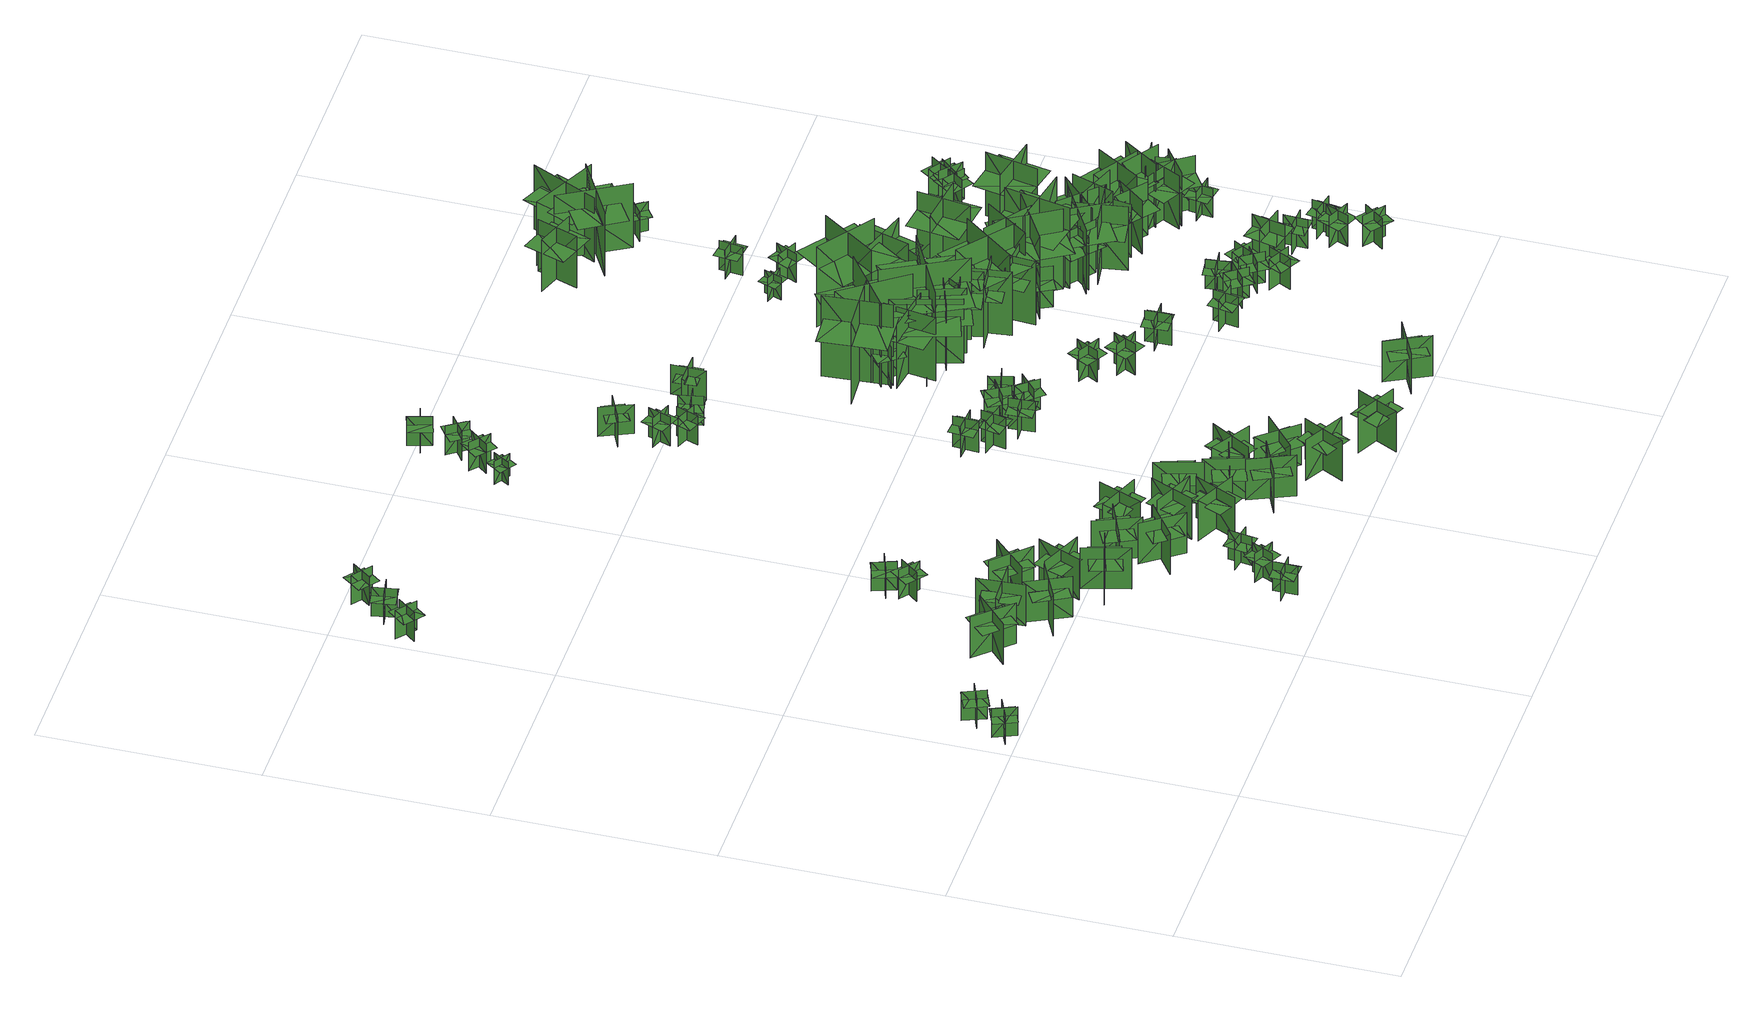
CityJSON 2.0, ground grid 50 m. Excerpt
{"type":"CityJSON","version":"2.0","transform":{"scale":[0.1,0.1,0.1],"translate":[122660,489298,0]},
"CityObjects":{
"tree1":{"type":"SolitaryVegetationObject","geometry":[{"type":"MultiSurface","lod":"1","boundaries":[[[0,1,2]],[[0,2,3]],[[4,5,6]],[[4,6,7]],[[8,9,10]],[[8,10,11]],[[8,11,12]],[[8,12,13]]]}]},
"tree2":{"type":"SolitaryVegetationObject","geometry":[{"type":"MultiSurface","lod":"1","boundaries":[[[14,15,16]],[[14,16,17]],[[18,19,20]],[[18,20,21]],[[22,23,24]],[[22,24,25]],[[22,25,26]],[[22,26,27]]]}]},
"tree3":{"type":"SolitaryVegetationObject","geometry":[{"type":"MultiSurface","lod":"1","boundaries":[[[28,29,30]],[[28,30,31]],[[32,33,34]],[[32,34,35]],[[36,37,38]],[[36,38,39]],[[36,39,40]],[[36,40,41]]]}]},
"tree4":{"type":"SolitaryVegetationObject","geometry":[{"type":"MultiSurface","lod":"1","boundaries":[[[42,43,44]],[[42,44,45]],[[46,47,48]],[[46,48,49]],[[50,51,52]],[[50,52,53]],[[50,53,54]],[[50,54,55]]]}]},
"tree5":{"type":"SolitaryVegetationObject","geometry":[{"type":"MultiSurface","lod":"1","boundaries":[[[56,57,58]],[[56,58,59]],[[60,61,62]],[[60,62,63]],[[64,65,66]],[[64,66,67]],[[64,67,68]],[[64,68,69]]]}]},
"tree6":{"type":"SolitaryVegetationObject","geometry":[{"type":"MultiSurface","lod":"1","boundaries":[[[70,71,72]],[[70,72,73]],[[74,75,76]],[[74,76,77]],[[78,79,80]],[[78,80,81]],[[78,81,82]],[[78,82,83]]]}]},
"tree7":{"type":"SolitaryVegetationObject","geometry":[{"type":"MultiSurface","lod":"1","boundaries":[[[84,85,86]],[[84,86,87]],[[88,89,90]],[[88,90,91]],[[92,93,94]],[[92,94,95]],[[92,95,96]],[[92,96,97]]]}]},
"tree8":{"type":"SolitaryVegetationObject","geometry":[{"type":"MultiSurface","lod":"1","boundaries":[[[98,99,100]],[[98,100,101]],[[102,103,104]],[[102,104,105]],[[106,107,108]],[[106,108,109]],[[106,109,110]],[[106,110,111]]]}]},
"tree9":{"type":"SolitaryVegetationObject","geometry":[{"type":"MultiSurface","lod":"1","boundaries":[[[112,113,114]],[[112,114,115]],[[116,117,118]],[[116,118,119]],[[120,121,122]],[[120,122,123]],[[120,123,124]],[[120,124,125]]]}]},
"tree10":{"type":"SolitaryVegetationObject","geometry":[{"type":"MultiSurface","lod":"1","boundaries":[[[126,127,128]],[[126,128,129]],[[130,131,132]],[[130,132,133]],[[134,135,136]],[[134,136,137]],[[134,137,138]],[[134,138,139]]]}]},
"tree11":{"type":"SolitaryVegetationObject","geometry":[{"type":"MultiSurface","lod":"1","boundaries":[[[140,141,142]],[[140,142,143]],[[144,145,146]],[[144,146,147]],[[148,149,150]],[[148,150,151]],[[148,151,152]],[[148,152,153]]]}]},
"tree12":{"type":"SolitaryVegetationObject","geometry":[{"type":"MultiSurface","lod":"1","boundaries":[[[154,155,156]],[[154,156,157]],[[158,159,160]],[[158,160,161]],[[162,163,164]],[[162,164,165]],[[162,165,166]],[[162,166,167]]]}]},
"tree13":{"type":"SolitaryVegetationObject","geometry":[{"type":"MultiSurface","lod":"1","boundaries":[[[168,169,170]],[[168,170,171]],[[172,173,174]],[[172,174,175]],[[176,177,178]],[[176,178,179]],[[176,179,180]],[[176,180,181]]]}]},
"tree14":{"type":"SolitaryVegetationObject","geometry":[{"type":"MultiSurface","lod":"1","boundaries":[[[182,183,184]],[[182,184,185]],[[186,187,188]],[[186,188,189]],[[190,191,192]],[[190,192,193]],[[190,193,194]],[[190,194,195]]]}]},
"tree15":{"type":"SolitaryVegetationObject","geometry":[{"type":"MultiSurface","lod":"1","boundaries":[[[196,197,198]],[[196,198,199]],[[200,201,202]],[[200,202,203]],[[204,205,206]],[[204,206,207]],[[204,207,208]],[[204,208,209]]]}]},
"tree16":{"type":"SolitaryVegetationObject","geometry":[{"type":"MultiSurface","lod":"1","boundaries":[[[210,211,212]],[[210,212,213]],[[214,215,216]],[[214,216,217]],[[218,219,220]],[[218,220,221]],[[218,221,222]],[[218,222,223]]]}]},
"tree17":{"type":"SolitaryVegetationObject","geometry":[{"type":"MultiSurface","lod":"1","boundaries":[[[224,225,226]],[[224,226,227]],[[228,229,230]],[[228,230,231]],[[232,233,234]],[[232,234,235]],[[232,235,236]],[[232,236,237]]]}]},
"tree18":{"type":"SolitaryVegetationObject","geometry":[{"type":"MultiSurface","lod":"1","boundaries":[[[238,239,240]],[[238,240,241]],[[242,243,244]],[[242,244,245]],[[246,247,248]],[[246,248,249]],[[246,249,250]],[[246,250,251]]]}]},
"tree19":{"type":"SolitaryVegetationObject","geometry":[{"type":"MultiSurface","lod":"1","boundaries":[[[252,253,254]],[[252,254,255]],[[256,257,258]],[[256,258,259]],[[260,261,262]],[[260,262,263]],[[260,263,264]],[[260,264,265]]]}]},
"tree20":{"type":"SolitaryVegetationObject","geometry":[{"type":"MultiSurface","lod":"1","boundaries":[[[266,267,268]],[[266,268,269]],[[270,271,272]],[[270,272,273]],[[274,275,276]],[[274,276,277]],[[274,277,278]],[[274,278,279]]]}]},
"tree21":{"type":"SolitaryVegetationObject","geometry":[{"type":"MultiSurface","lod":"1","boundaries":[[[280,281,282]],[[280,282,283]],[[284,285,286]],[[284,286,287]],[[288,289,290]],[[288,290,291]],[[288,291,292]],[[288,292,293]]]}]},
"tree22":{"type":"SolitaryVegetationObject","geometry":[{"type":"MultiSurface","lod":"1","boundaries":[[[294,295,296]],[[294,296,297]],[[298,299,300]],[[298,300,301]],[[302,303,304]],[[302,304,305]],[[302,305,306]],[[302,306,307]]]}]},
"tree23":{"type":"SolitaryVegetationObject","geometry":[{"type":"MultiSurface","lod":"1","boundaries":[[[308,309,310]],[[308,310,311]],[[312,313,314]],[[312,314,315]],[[316,317,318]],[[316,318,319]],[[316,319,320]],[[316,320,321]]]}]},
"tree24":{"type":"SolitaryVegetationObject","geometry":[{"type":"MultiSurface","lod":"1","boundaries":[[[322,323,324]],[[322,324,325]],[[326,327,328]],[[326,328,329]],[[330,331,332]],[[330,332,333]],[[330,333,334]],[[330,334,335]]]}]},
"tree25":{"type":"SolitaryVegetationObject","geometry":[{"type":"MultiSurface","lod":"1","boundaries":[[[336,337,338]],[[336,338,339]],[[340,341,342]],[[340,342,343]],[[344,345,346]],[[344,346,347]],[[344,347,348]],[[344,348,349]]]}]},
"tree26":{"type":"SolitaryVegetationObject","geometry":[{"type":"MultiSurface","lod":"1","boundaries":[[[350,351,352]],[[350,352,353]],[[354,355,356]],[[354,356,357]],[[358,359,360]],[[358,360,361]],[[358,361,362]],[[358,362,363]]]}]},
"tree27":{"type":"SolitaryVegetationObject","geometry":[{"type":"MultiSurface","lod":"1","boundaries":[[[364,365,366]],[[364,366,367]],[[368,369,370]],[[368,370,371]],[[372,373,374]],[[372,374,375]],[[372,375,376]],[[372,376,377]]]}]},
"tree28":{"type":"SolitaryVegetationObject","geometry":[{"type":"MultiSurface","lod":"1","boundaries":[[[378,379,380]],[[378,380,381]],[[382,383,384]],[[382,384,385]],[[386,387,388]],[[386,388,389]],[[386,389,390]],[[386,390,391]]]}]},
"tree29":{"type":"SolitaryVegetationObject","geometry":[{"type":"MultiSurface","lod":"1","boundaries":[[[392,393,394]],[[392,394,395]],[[396,397,398]],[[396,398,399]],[[400,401,402]],[[400,402,403]],[[400,403,404]],[[400,404,405]]]}]},
"tree30":{"type":"SolitaryVegetationObject","geometry":[{"type":"MultiSurface","lod":"1","boundaries":[[[406,407,408]],[[406,408,409]],[[410,411,412]],[[410,412,413]],[[414,415,416]],[[414,416,417]],[[414,417,418]],[[414,418,419]]]}]},
"tree31":{"type":"SolitaryVegetationObject","geometry":[{"type":"MultiSurface","lod":"1","boundaries":[[[420,421,422]],[[420,422,423]],[[424,425,426]],[[424,426,427]],[[428,429,430]],[[428,430,431]],[[428,431,432]],[[428,432,433]]]}]},
"tree32":{"type":"SolitaryVegetationObject","geometry":[{"type":"MultiSurface","lod":"1","boundaries":[[[434,435,436]],[[434,436,437]],[[438,439,440]],[[438,440,441]],[[442,443,444]],[[442,444,445]],[[442,445,446]],[[442,446,447]]]}]},
"tree33":{"type":"SolitaryVegetationObject","geometry":[{"type":"MultiSurface","lod":"1","boundaries":[[[448,449,450]],[[448,450,451]],[[452,453,454]],[[452,454,455]],[[456,457,458]],[[456,458,459]],[[456,459,460]],[[456,460,461]]]}]},
"tree34":{"type":"SolitaryVegetationObject","geometry":[{"type":"MultiSurface","lod":"1","boundaries":[[[462,463,464]],[[462,464,465]],[[466,467,468]],[[466,468,469]],[[470,471,472]],[[470,472,473]],[[470,473,474]],[[470,474,475]]]}]},
"tree35":{"type":"SolitaryVegetationObject","geometry":[{"type":"MultiSurface","lod":"1","boundaries":[[[476,477,478]],[[476,478,479]],[[480,481,482]],[[480,482,483]],[[484,485,486]],[[484,486,487]],[[484,487,488]],[[484,488,489]]]}]},
"tree36":{"type":"SolitaryVegetationObject","geometry":[{"type":"MultiSurface","lod":"1","boundaries":[[[490,491,492]],[[490,492,493]],[[494,495,496]],[[494,496,497]],[[498,499,500]],[[498,500,501]],[[498,501,502]],[[498,502,503]]]}]},
"tree37":{"type":"SolitaryVegetationObject","geometry":[{"type":"MultiSurface","lod":"1","boundaries":[[[504,505,506]],[[504,506,507]],[[508,509,510]],[[508,510,511]],[[512,513,514]],[[512,514,515]],[[512,515,516]],[[512,516,517]]]}]},
"tree38":{"type":"SolitaryVegetationObject","geometry":[{"type":"MultiSurface","lod":"1","boundaries":[[[518,519,520]],[[518,520,521]],[[522,523,524]],[[522,524,525]],[[526,527,528]],[[526,528,529]],[[526,529,530]],[[526,530,531]]]}]},
"tree39":{"type":"SolitaryVegetationObject","geometry":[{"type":"MultiSurface","lod":"1","boundaries":[[[532,533,534]],[[532,534,535]],[[536,537,538]],[[536,538,539]],[[540,541,542]],[[540,542,543]],[[540,543,544]],[[540,544,545]]]}]},
"tree40":{"type":"SolitaryVegetationObject","geometry":[{"type":"MultiSurface","lod":"1","boundaries":[[[546,547,548]],[[546,548,549]],[[550,551,552]],[[550,552,553]],[[554,555,556]],[[554,556,557]],[[554,557,558]],[[554,558,559]]]}]},
"tree41":{"type":"SolitaryVegetationObject","geometry":[{"type":"MultiSurface","lod":"1","boundaries":[[[560,561,562]],[[560,562,563]],[[564,565,566]],[[564,566,567]],[[568,569,570]],[[568,570,571]],[[568,571,572]],[[568,572,573]]]}]},
"tree42":{"type":"SolitaryVegetationObject","geometry":[{"type":"MultiSurface","lod":"1","boundaries":[[[574,575,576]],[[574,576,577]],[[578,579,580]],[[578,580,581]],[[582,583,584]],[[582,584,585]],[[582,585,586]],[[582,586,587]]]}]},
"tree43":{"type":"SolitaryVegetationObject","geometry":[{"type":"MultiSurface","lod":"1","boundaries":[[[588,589,590]],[[588,590,591]],[[592,593,594]],[[592,594,595]],[[596,597,598]],[[596,598,599]],[[596,599,600]],[[596,600,601]]]}]},
"tree44":{"type":"SolitaryVegetationObject","geometry":[{"type":"MultiSurface","lod":"1","boundaries":[[[602,603,604]],[[602,604,605]],[[606,607,608]],[[606,608,609]],[[610,611,612]],[[610,612,613]],[[610,613,614]],[[610,614,615]]]}]},
"tree45":{"type":"SolitaryVegetationObject","geometry":[{"type":"MultiSurface","lod":"1","boundaries":[[[616,617,618]],[[616,618,619]],[[620,621,622]],[[620,622,623]],[[624,625,626]],[[624,626,627]],[[624,627,628]],[[624,628,629]]]}]},
"tree46":{"type":"SolitaryVegetationObject","geometry":[{"type":"MultiSurface","lod":"1","boundaries":[[[630,631,632]],[[630,632,633]],[[634,635,636]],[[634,636,637]],[[638,639,640]],[[638,640,641]],[[638,642,643]],[[638,643,639]]]}]},
"tree47":{"type":"SolitaryVegetationObject","geometry":[{"type":"MultiSurface","lod":"1","boundaries":[[[644,645,646]],[[644,646,647]],[[648,649,650]],[[648,650,651]],[[652,653,654]],[[652,654,655]],[[652,655,656]],[[652,656,657]]]}]},
"tree48":{"type":"SolitaryVegetationObject","geometry":[{"type":"MultiSurface","lod":"1","boundaries":[[[658,659,660]],[[658,660,661]],[[662,663,664]],[[662,664,665]],[[666,667,668]],[[666,668,669]],[[666,669,670]],[[666,670,671]]]}]},
"tree49":{"type":"SolitaryVegetationObject","geometry":[{"type":"MultiSurface","lod":"1","boundaries":[[[672,673,674]],[[672,674,675]],[[676,677,678]],[[676,678,679]],[[680,681,682]],[[680,682,683]],[[680,683,684]],[[680,684,685]]]}]},
"tree50":{"type":"SolitaryVegetationObject","geometry":[{"type":"MultiSurface","lod":"1","boundaries":[[[686,687,688]],[[686,688,689]],[[690,691,692]],[[690,692,693]],[[694,695,696]],[[694,696,697]],[[694,698,699]],[[694,699,695]]]}]},
"tree51":{"type":"SolitaryVegetationObject","geometry":[{"type":"MultiSurface","lod":"1","boundaries":[[[700,701,702]],[[700,702,703]],[[704,705,706]],[[704,706,707]],[[708,709,710]],[[708,710,711]],[[708,711,712]],[[708,712,713]]]}]},
"tree52":{"type":"SolitaryVegetationObject","geometry":[{"type":"MultiSurface","lod":"1","boundaries":[[[714,715,716]],[[714,716,717]],[[718,719,720]],[[718,720,721]],[[722,723,724]],[[722,724,725]],[[722,725,726]],[[722,726,727]]]}]},
"tree53":{"type":"SolitaryVegetationObject","geometry":[{"type":"MultiSurface","lod":"1","boundaries":[[[728,729,730]],[[728,730,731]],[[732,733,734]],[[732,734,735]],[[736,737,738]],[[736,738,739]],[[736,740,741]],[[736,741,737]]]}]},
"tree54":{"type":"SolitaryVegetationObject","geometry":[{"type":"MultiSurface","lod":"1","boundaries":[[[742,743,744]],[[742,744,745]],[[746,747,748]],[[746,748,749]],[[750,751,752]],[[750,752,753]],[[750,754,755]],[[750,755,751]]]}]},
"tree55":{"type":"SolitaryVegetationObject","geometry":[{"type":"MultiSurface","lod":"1","boundaries":[[[756,757,758]],[[756,758,759]],[[760,761,762]],[[760,762,763]],[[764,765,766]],[[764,766,767]],[[764,768,769]],[[764,769,765]]]}]},
"tree56":{"type":"SolitaryVegetationObject","geometry":[{"type":"MultiSurface","lod":"1","boundaries":[[[770,771,772]],[[770,772,773]],[[774,775,776]],[[774,776,777]],[[778,779,780]],[[778,780,781]],[[778,781,782]],[[778,782,783]]]}]},
"tree57":{"type":"SolitaryVegetationObject","geometry":[{"type":"MultiSurface","lod":"1","boundaries":[[[784,785,786]],[[784,786,787]],[[788,789,790]],[[788,790,791]],[[792,793,794]],[[792,794,795]],[[792,795,796]],[[792,796,797]]]}]},
"tree58":{"type":"SolitaryVegetationObject","geometry":[{"type":"MultiSurface","lod":"1","boundaries":[[[798,799,800]],[[798,800,801]],[[802,803,804]],[[802,804,805]],[[806,807,808]],[[806,808,809]],[[806,810,811]],[[806,811,807]]]}]},
"tree59":{"type":"SolitaryVegetationObject","geometry":[{"type":"MultiSurface","lod":"1","boundaries":[[[812,813,814]],[[812,814,815]],[[816,817,818]],[[816,818,819]],[[820,821,822]],[[820,822,823]],[[820,823,824]],[[820,824,825]]]}]},
"tree60":{"type":"SolitaryVegetationObject","geometry":[{"type":"MultiSurface","lod":"1","boundaries":[[[826,827,828]],[[826,828,829]],[[830,831,832]],[[830,832,833]],[[834,835,836]],[[834,836,837]],[[834,837,838]],[[834,838,839]]]}]},
"tree61":{"type":"SolitaryVegetationObject","geometry":[{"type":"MultiSurface","lod":"1","boundaries":[[[840,841,842]],[[840,842,843]],[[844,845,846]],[[844,846,847]],[[848,849,850]],[[848,850,851]],[[848,851,852]],[[848,852,853]]]}]},
"tree62":{"type":"SolitaryVegetationObject","geometry":[{"type":"MultiSurface","lod":"1","boundaries":[[[854,855,856]],[[854,856,857]],[[858,859,860]],[[858,860,861]],[[862,863,864]],[[862,864,865]],[[862,865,866]],[[862,866,867]]]}]},
"tree63":{"type":"SolitaryVegetationObject","geometry":[{"type":"MultiSurface","lod":"1","boundaries":[[[868,869,870]],[[868,870,871]],[[872,873,874]],[[872,874,875]],[[876,877,878]],[[876,878,879]],[[876,879,880]],[[876,880,881]]]}]},
"tree64":{"type":"SolitaryVegetationObject","geometry":[{"type":"MultiSurface","lod":"1","boundaries":[[[882,883,884]],[[882,884,885]],[[886,887,888]],[[886,888,889]],[[890,891,892]],[[890,892,893]],[[890,893,894]],[[890,894,895]]]}]},
"tree65":{"type":"SolitaryVegetationObject","geometry":[{"type":"MultiSurface","lod":"1","boundaries":[[[896,897,898]],[[896,898,899]],[[900,901,902]],[[900,902,903]],[[904,905,906]],[[904,906,907]],[[904,908,909]],[[904,909,905]]]}]},
"tree66":{"type":"SolitaryVegetationObject","geometry":[{"type":"MultiSurface","lod":"1","boundaries":[[[910,911,912]],[[910,912,913]],[[914,915,916]],[[914,916,917]],[[918,919,920]],[[918,920,921]],[[918,921,922]],[[918,922,923]]]}]},
"tree67":{"type":"SolitaryVegetationObject","geometry":[{"type":"MultiSurface","lod":"1","boundaries":[[[924,925,926]],[[924,926,927]],[[928,929,930]],[[928,930,931]],[[932,933,934]],[[932,934,935]],[[932,935,936]],[[932,936,937]]]}]},
"tree68":{"type":"SolitaryVegetationObject","geometry":[{"type":"MultiSurface","lod":"1","boundaries":[[[938,939,940]],[[938,940,941]],[[942,943,944]],[[942,944,945]],[[946,947,948]],[[946,948,949]],[[946,949,950]],[[946,950,951]]]}]},
"tree69":{"type":"SolitaryVegetationObject","geometry":[{"type":"MultiSurface","lod":"1","boundaries":[[[952,953,954]],[[952,954,955]],[[956,957,958]],[[956,958,959]],[[960,961,962]],[[960,962,963]],[[960,963,964]],[[960,964,965]]]}]},
"tree70":{"type":"SolitaryVegetationObject","geometry":[{"type":"MultiSurface","lod":"1","boundaries":[[[966,967,968]],[[966,968,969]],[[970,971,972]],[[970,972,973]],[[974,975,976]],[[974,976,977]],[[974,977,978]],[[974,978,979]]]}]},
"tree71":{"type":"SolitaryVegetationObject","geometry":[{"type":"MultiSurface","lod":"1","boundaries":[[[980,981,982]],[[980,982,983]],[[984,985,986]],[[984,986,987]],[[988,989,990]],[[988,990,991]],[[988,991,992]],[[988,992,993]]]}]},
"tree72":{"type":"SolitaryVegetationObject","geometry":[{"type":"MultiSurface","lod":"1","boundaries":[[[994,995,996]],[[994,996,997]],[[998,999,1000]],[[998,1000,1001]],[[1002,1003,1004]],[[1002,1004,1005]],[[1002,1005,1006]],[[1002,1006,1007]]]}]},
"tree73":{"type":"SolitaryVegetationObject","geometry":[{"type":"MultiSurface","lod":"1","boundaries":[[[1008,1009,1010]],[[1008,1010,1011]],[[1012,1013,1014]],[[1012,1014,1015]],[[1016,1017,1018]],[[1016,1018,1019]],[[1016,1019,1020]],[[1016,1020,1021]]]}]},
"tree74":{"type":"SolitaryVegetationObject","geometry":[{"type":"MultiSurface","lod":"1","boundaries":[[[1022,1023,1024]],[[1022,1024,1025]],[[1026,1027,1028]],[[1026,1028,1029]],[[1030,1031,1032]],[[1030,1032,1033]],[[1030,1034,1035]],[[1030,1035,1031]]]}]},
"tree75":{"type":"SolitaryVegetationObject","geometry":[{"type":"MultiSurface","lod":"1","boundaries":[[[1036,1037,1038]],[[1036,1038,1039]],[[1040,1041,1042]],[[1040,1042,1043]],[[1044,1045,1046]],[[1044,1046,1047]],[[1044,1047,1048]],[[1044,1048,1049]]]}]},
"tree76":{"type":"SolitaryVegetationObject","geometry":[{"type":"MultiSurface","lod":"1","boundaries":[[[1050,1051,1052]],[[1050,1052,1053]],[[1054,1055,1056]],[[1054,1056,1057]],[[1058,1059,1060]],[[1058,1060,1061]],[[1058,1061,1062]],[[1058,1062,1063]]]}]},
"tree77":{"type":"SolitaryVegetationObject","geometry":[{"type":"MultiSurface","lod":"1","boundaries":[[[1064,1065,1066]],[[1064,1066,1067]],[[1068,1069,1070]],[[1068,1070,1071]],[[1072,1073,1074]],[[1072,1074,1075]],[[1072,1075,1076]],[[1072,1076,1077]]]}]},
"tree78":{"type":"SolitaryVegetationObject","geometry":[{"type":"MultiSurface","lod":"1","boundaries":[[[1078,1079,1080]],[[1078,1080,1081]],[[1082,1083,1084]],[[1082,1084,1085]],[[1086,1087,1088]],[[1086,1088,1089]],[[1086,1089,1090]],[[1086,1090,1091]]]}]},
"tree79":{"type":"SolitaryVegetationObject","geometry":[{"type":"MultiSurface","lod":"1","boundaries":[[[1092,1093,1094]],[[1092,1094,1095]],[[1096,1097,1098]],[[1096,1098,1099]],[[1100,1101,1102]],[[1100,1102,1103]],[[1100,1103,1104]],[[1100,1104,1105]]]}]},
"tree80":{"type":"SolitaryVegetationObject","geometry":[{"type":"MultiSurface","lod":"1","boundaries":[[[1106,1107,1108]],[[1106,1108,1109]],[[1110,1111,1112]],[[1110,1112,1113]],[[1114,1115,1116]],[[1114,1116,1117]],[[1114,1117,1118]],[[1114,1118,1119]]]}]},
"tree81":{"type":"SolitaryVegetationObject","geometry":[{"type":"MultiSurface","lod":"1","boundaries":[[[1120,1121,1122]],[[1120,1122,1123]],[[1124,1125,1126]],[[1124,1126,1127]],[[1128,1129,1130]],[[1128,1130,1131]],[[1128,1131,1132]],[[1128,1132,1133]]]}]},
"tree82":{"type":"SolitaryVegetationObject","geometry":[{"type":"MultiSurface","lod":"1","boundaries":[[[1134,1135,1136]],[[1134,1136,1137]],[[1138,1139,1140]],[[1138,1140,1141]],[[1142,1143,1144]],[[1142,1144,1145]],[[1142,1145,1146]],[[1142,1146,1147]]]}]},
"tree83":{"type":"SolitaryVegetationObject","geometry":[{"type":"MultiSurface","lod":"1","boundaries":[[[1148,1149,1150]],[[1148,1150,1151]],[[1152,1153,1154]],[[1152,1154,1155]],[[1156,1157,1158]],[[1156,1158,1159]],[[1156,1159,1160]],[[1156,1160,1161]]]}]},
"tree84":{"type":"SolitaryVegetationObject","geometry":[{"type":"MultiSurface","lod":"1","boundaries":[[[1162,1163,1164]],[[1162,1164,1165]],[[1166,1167,1168]],[[1166,1168,1169]],[[1170,1171,1172]],[[1170,1172,1173]],[[1170,1173,1174]],[[1170,1174,1175]]]}]},
"tree85":{"type":"SolitaryVegetationObject","geometry":[{"type":"MultiSurface","lod":"1","boundaries":[[[1176,1177,1178]],[[1176,1178,1179]],[[1180,1181,1182]],[[1180,1182,1183]],[[1184,1185,1186]],[[1184,1186,1187]],[[1184,1188,1189]],[[1184,1189,1185]]]}]},
"tree86":{"type":"SolitaryVegetationObject","geometry":[{"type":"MultiSurface","lod":"1","boundaries":[[[1190,1191,1192]],[[1190,1192,1193]],[[1194,1195,1196]],[[1194,1196,1197]],[[1198,1199,1200]],[[1198,1200,1201]],[[1198,1201,1202]],[[1198,1202,1203]]]}]},
"tree87":{"type":"SolitaryVegetationObject","geometry":[{"type":"MultiSurface","lod":"1","boundaries":[[[1204,1205,1206]],[[1204,1206,1207]],[[1208,1209,1210]],[[1208,1210,1211]],[[1212,1213,1214]],[[1212,1214,1215]],[[1212,1215,1216]],[[1212,1216,1217]]]}]},
"tree88":{"type":"SolitaryVegetationObject","geometry":[{"type":"MultiSurface","lod":"1","boundaries":[[[1218,1219,1220]],[[1218,1220,1221]],[[1222,1223,1224]],[[1222,1224,1225]],[[1226,1227,1228]],[[1226,1228,1229]],[[1226,1230,1231]],[[1226,1231,1227]]]}]},
"tree89":{"type":"SolitaryVegetationObject","geometry":[{"type":"MultiSurface","lod":"1","boundaries":[[[1232,1233,1234]],[[1232,1234,1235]],[[1236,1237,1238]],[[1236,1238,1239]],[[1240,1241,1242]],[[1240,1242,1243]],[[1240,1243,1244]],[[1240,1244,1245]]]}]},
"tree90":{"type":"SolitaryVegetationObject","geometry":[{"type":"MultiSurface","lod":"1","boundaries":[[[1246,1247,1248]],[[1246,1248,1249]],[[1250,1251,1252]],[[1250,1252,1253]],[[1254,1255,1256]],[[1254,1256,1257]],[[1254,1258,1259]],[[1254,1259,1255]]]}]},
"tree91":{"type":"SolitaryVegetationObject","geometry":[{"type":"MultiSurface","lod":"1","boundaries":[[[1260,1261,1262]],[[1260,1262,1263]],[[1264,1265,1266]],[[1264,1266,1267]],[[1268,1269,1270]],[[1268,1270,1271]],[[1268,1271,1272]],[[1268,1272,1273]]]}]},
"tree92":{"type":"SolitaryVegetationObject","geometry":[{"type":"MultiSurface","lod":"1","boundaries":[[[1274,1275,1276]],[[1274,1276,1277]],[[1278,1279,1280]],[[1278,1280,1281]],[[1282,1283,1284]],[[1282,1284,1285]],[[1282,1285,1286]],[[1282,1286,1287]]]}]},
"tree93":{"type":"SolitaryVegetationObject","geometry":[{"type":"MultiSurface","lod":"1","boundaries":[[[1288,1289,1290]],[[1288,1290,1291]],[[1292,1293,1294]],[[1292,1294,1295]],[[1296,1297,1298]],[[1296,1298,1299]],[[1296,1299,1300]],[[1296,1300,1301]]]}]},
"tree94":{"type":"SolitaryVegetationObject","geometry":[{"type":"MultiSurface","lod":"1","boundaries":[[[1302,1303,1304]],[[1302,1304,1305]],[[1306,1307,1308]],[[1306,1308,1309]],[[1310,1311,1312]],[[1310,1312,1313]],[[1310,1313,1314]],[[1310,1314,1315]]]}]},
"tree95":{"type":"SolitaryVegetationObject","geometry":[{"type":"MultiSurface","lod":"1","boundaries":[[[1316,1317,1318]],[[1316,1318,1319]],[[1320,1321,1322]],[[1320,1322,1323]],[[1324,1325,1326]],[[1324,1326,1327]],[[1324,1327,1328]],[[1324,1328,1329]]]}]},
"tree96":{"type":"SolitaryVegetationObject","geometry":[{"type":"MultiSurface","lod":"1","boundaries":[[[1330,1331,1332]],[[1330,1332,1333]],[[1334,1335,1336]],[[1334,1336,1337]],[[1338,1339,1340]],[[1338,1340,1341]],[[1338,1341,1342]],[[1338,1342,1343]]]}]},
"tree97":{"type":"SolitaryVegetationObject","geometry":[{"type":"MultiSurface","lod":"1","boundaries":[[[1344,1345,1346]],[[1344,1346,1347]],[[1348,1349,1350]],[[1348,1350,1351]],[[1352,1353,1354]],[[1352,1354,1355]],[[1352,1356,1357]],[[1352,1357,1353]]]}]},
"tree98":{"type":"SolitaryVegetationObject","geometry":[{"type":"MultiSurface","lod":"1","boundaries":[[[1358,1359,1360]],[[1358,1360,1361]],[[1362,1363,1364]],[[1362,1364,1365]],[[1366,1367,1368]],[[1366,1368,1369]],[[1366,1369,1370]],[[1366,1370,1371]]]}]},
"tree99":{"type":"SolitaryVegetationObject","geometry":[{"type":"MultiSurface","lod":"1","boundaries":[[[1372,1373,1374]],[[1372,1374,1375]],[[1376,1377,1378]],[[1376,1378,1379]],[[1380,1381,1382]],[[1380,1382,1383]],[[1380,1383,1384]],[[1380,1384,1385]]]}]},
"tree100":{"type":"SolitaryVegetationObject","geometry":[{"type":"MultiSurface","lod":"1","boundaries":[[[1386,1387,1388]],[[1386,1388,1389]],[[1390,1391,1392]],[[1390,1392,1393]],[[1394,1395,1396]],[[1394,1396,1397]],[[1394,1398,1399]],[[1394,1399,1395]]]}]},
"tree101":{"type":"SolitaryVegetationObject","geometry":[{"type":"MultiSurface","lod":"1","boundaries":[[[1400,1401,1402]],[[1400,1402,1403]],[[1404,1405,1406]],[[1404,1406,1407]],[[1408,1409,1410]],[[1408,1410,1411]],[[1408,1411,1412]],[[1408,1412,1413]]]}]},
"tree102":{"type":"SolitaryVegetationObject","geometry":[{"type":"MultiSurface","lod":"1","boundaries":[[[1414,1415,1416]],[[1414,1416,1417]],[[1418,1419,1420]],[[1418,1420,1421]],[[1422,1423,1424]],[[1422,1424,1425]],[[1422,1426,1427]],[[1422,1427,1423]]]}]},
"tree103":{"type":"SolitaryVegetationObject","geometry":[{"type":"MultiSurface","lod":"1","boundaries":[[[1428,1429,1430]],[[1428,1430,1431]],[[1432,1433,1434]],[[1432,1434,1435]],[[1436,1437,1438]],[[1436,1438,1439]],[[1436,1439,1440]],[[1436,1440,1441]]]}]},
"tree104":{"type":"SolitaryVegetationObject","geometry":[{"type":"MultiSurface","lod":"1","boundaries":[[[1442,1443,1444]],[[1442,1444,1445]],[[1446,1447,1448]],[[1446,1448,1449]],[[1450,1451,1452]],[[1450,1452,1453]],[[1450,1454,1455]],[[1450,1455,1451]]]}]},
"tree105":{"type":"SolitaryVegetationObject","geometry":[{"type":"MultiSurface","lod":"1","boundaries":[[[1456,1457,1458]],[[1456,1458,1459]],[[1460,1461,1462]],[[1460,1462,1463]],[[1464,1465,1466]],[[1464,1466,1467]],[[1464,1467,1468]],[[1464,1468,1469]]]}]},
"tree106":{"type":"SolitaryVegetationObject","geometry":[{"type":"MultiSurface","lod":"1","boundaries":[[[1470,1471,1472]],[[1470,1472,1473]],[[1474,1475,1476]],[[1474,1476,1477]],[[1478,1479,1480]],[[1478,1480,1481]],[[1478,1481,1482]],[[1478,1482,1483]]]}]}
},
"vertices":[
[42,555,14],[64,504,14],[64,504,91],[42,555,91],[28,521,14],[79,543,14],[79,543,91],[28,521,91],[28,521,70],[39,495,70],[90,517,70],[79,543,70],[68,568,70],[17,546,70],
[103,582,13],[82,633,13],[82,633,90],[103,582,90],[117,615,13],[66,594,13],[66,594,90],[117,615,90],[117,615,69],[106,641,69],[55,620,69],[66,594,69],[77,569,69],[128,590,69],
[298,675,10],[372,595,10],[372,595,119],[298,675,119],[295,602,10],[295,602,119],[375,676,119],[375,676,10],[304,668,90],[279,642,90],[339,582,90],[364,608,90],[390,634,90],[330,694,90],
[65,1824,12],[22,1859,12],[22,1859,89],[65,1824,89],[61,1861,12],[26,1818,12],[26,1818,89],[61,1861,89],[61,1861,68],[40,1878,68],[5,1835,68],[26,1818,68],[48,1800,68],[83,1843,68],
[436,593,10],[430,701,10],[430,701,119],[436,593,119],[485,647,10],[485,647,119],[376,642,119],[376,642,10],[436,602,90],[472,606,90],[464,690,90],[428,687,90],[392,683,90],[400,599,90],
[490,505,12],[442,603,12],[442,603,121],[490,505,121],[513,575,12],[513,575,121],[416,527,121],[416,527,12],[486,514,92],[518,531,92],[477,606,92],[445,589,92],[414,571,92],[455,497,92],
[63,1896,13],[118,1906,13],[118,1906,90],[63,1896,90],[93,1875,13],[84,1929,13],[84,1929,90],[93,1875,90],[93,1875,68],[120,1879,68],[111,1934,68],[84,1929,68],[57,1925,68],[66,1870,68],
[114,1942,15],[148,1986,15],[148,1986,92],[114,1942,92],[151,1946,15],[107,1980,15],[107,1980,92],[151,1946,92],[151,1946,70],[168,1968,70],[124,2002,70],[107,1980,70],[90,1958,70],[134,1925,70],
[483,879,14],[448,836,14],[448,836,91],[483,879,91],[446,875,14],[489,841,14],[489,841,91],[446,875,91],[446,875,70],[429,854,70],[472,819,70],[489,841,70],[507,862,70],[463,897,70],
[723,99,9],[668,100,9],[668,100,86],[723,99,86],[698,126,9],[697,71,9],[697,71,86],[698,126,86],[698,126,65],[670,126,65],[669,71,65],[697,71,65],[725,70,65],[725,126,65],
[497,692,7],[574,615,7],[574,615,116],[497,692,116],[497,619,7],[497,619,116],[574,696,116],[574,696,7],[503,686,87],[479,659,87],[541,601,87],[566,628,87],[590,655,87],[528,712,87],
[440,902,14],[492,920,14],[492,920,91],[440,902,91],[474,886,14],[455,938,14],[455,938,91],[474,886,91],[474,886,70],[500,895,70],[481,947,70],[455,938,70],[429,929,70],[447,876,70],
[523,576,12],[622,533,12],[622,533,121],[523,576,121],[550,508,12],[550,508,121],[593,608,121],[593,608,12],[531,572,92],[518,538,92],[598,508,92],[611,542,92],[624,575,92],[544,606,92],
[651,481,13],[546,452,13],[546,452,122],[651,481,122],[587,517,13],[587,517,122],[616,412,122],[616,412,13],[642,479,93],[630,513,93],[549,487,93],[561,453,93],[572,418,93],[653,445,93],
[713,170,9],[763,146,9],[763,146,86],[713,170,86],[725,135,9],[749,185,9],[749,185,86],[725,135,86],[725,135,65],[750,123,65],[774,173,65],[749,185,65],[724,197,65],[700,147,65],
[766,192,10],[775,246,10],[775,246,87],[766,192,87],[796,213,10],[742,222,10],[742,222,87],[796,213,87],[796,213,65],[800,241,65],[746,249,65],[742,222,65],[737,194,65],[792,186,65],
[752,493,12],[652,450,12],[652,450,121],[752,493,121],[684,520,12],[684,520,121],[727,420,121],[727,420,12],[743,489,92],[727,522,92],[651,485,92],[666,452,92],[682,420,92],[759,457,92],
[778,412,10],[690,349,10],[690,349,118],[778,412,118],[706,424,10],[706,424,118],[770,335,118],[770,335,10],[771,407,90],[748,435,90],[681,383,90],[704,354,90],[726,326,90],[793,378,90],
[849,474,10],[748,514,10],[748,514,118],[849,474,118],[820,541,10],[820,541,118],[780,440,118],[780,440,10],[841,478,89],[852,512,89],[772,540,89],[760,505,89],[748,471,89],[829,443,89],
[791,406,11],[890,363,11],[890,363,120],[791,406,120],[817,338,11],[817,338,120],[861,438,120],[861,438,11],[799,402,91],[786,369,91],[865,338,91],[878,372,91],[891,405,91],[812,436,91],
[846,252,10],[893,350,10],[893,350,119],[846,252,119],[915,277,10],[915,277,119],[816,324,119],[816,324,10],[850,260,90],[884,246,90],[917,325,90],[883,339,90],[850,353,90],[817,275,90],
[882,383,9],[986,413,9],[986,413,118],[882,383,118],[946,348,9],[946,348,118],[915,452,118],[915,452,9],[891,385,89],[902,351,89],[983,378,89],[971,413,89],[960,447,89],[879,419,89],
[975,265,13],[1019,166,13],[1019,166,122],[975,265,122],[949,196,13],[949,196,122],[1048,241,122],[1048,241,13],[979,256,93],[946,240,93],[984,164,93],[1017,180,93],[1049,196,93],[1011,272,93],
[923,285,10],[1027,317,10],[1027,317,119],[923,285,119],[988,251,10],[988,251,119],[955,355,119],[955,355,10],[932,287,90],[944,253,90],[1024,282,90],[1012,316,90],[1000,350,90],[920,321,90],
[564,1797,33],[601,1773,33],[601,1773,94],[564,1797,94],[570,1768,33],[594,1805,33],[594,1805,94],[570,1768,94],[570,1768,77],[589,1756,77],[613,1793,77],[594,1805,77],[576,1817,77],[552,1780,77],
[1023,273,8],[1080,366,8],[1080,366,117],[1023,273,117],[1094,291,8],[1094,291,117],[1001,347,117],[1001,347,8],[1028,281,88],[1060,264,88],[1101,338,88],[1069,356,88],[1038,373,88],[997,299,88],
[1127,187,10],[1057,270,10],[1057,270,119],[1127,187,119],[1133,260,10],[1133,260,119],[1050,189,119],[1050,189,10],[1121,194,90],[1148,218,90],[1090,281,90],[1064,257,90],[1037,232,90],[1094,170,90],
[1147,184,11],[1096,88,11],[1096,88,120],[1147,184,120],[1077,162,11],[1077,162,120],[1173,111,120],[1173,111,11],[1143,175,91],[1110,191,91],[1073,115,91],[1106,99,91],[1138,83,91],[1175,159,91],
[601,1863,27],[643,1827,27],[643,1827,104],[601,1863,104],[603,1826,27],[639,1868,27],[639,1868,104],[603,1826,104],[603,1826,83],[624,1808,83],[660,1850,83],[639,1868,83],[618,1886,83],[582,1844,83],
[686,1922,20],[641,1890,20],[641,1890,97],[686,1922,97],[649,1929,20],[681,1884,20],[681,1884,97],[649,1929,97],[649,1929,75],[627,1912,75],[659,1868,75],[681,1884,75],[704,1900,75],[672,1945,75],
[980,910,14],[976,851,14],[976,851,96],[980,910,96],[950,884,14],[1009,880,14],[1009,880,96],[950,884,96],[950,884,73],[948,855,73],[1007,850,73],[1009,880,73],[1011,909,73],[952,913,73],
[1037,824,13],[979,837,13],[979,837,96],[1037,824,96],[1016,857,13],[1003,800,13],[1003,800,96],[1016,857,96],[1016,857,73],[987,864,73],[974,806,73],[1003,800,73],[1032,793,73],[1045,851,73],
[644,1982,17],[697,1998,17],[697,1998,94],[644,1982,94],[677,1964,17],[661,2017,17],[661,2017,94],[677,1964,94],[677,1964,73],[703,1973,73],[687,2025,73],[661,2017,73],[634,2009,73],[651,1956,73],
[1297,34,10],[1200,83,10],[1200,83,119],[1297,34,119],[1274,103,10],[1274,103,119],[1225,6,119],[1225,6,10],[1289,38,90],[1304,71,90],[1226,106,90],[1211,73,90],[1197,40,90],[1274,5,90],
[801,1517,15],[853,1498,15],[853,1498,92],[801,1517,92],[816,1483,15],[835,1535,15],[835,1535,92],[816,1483,92],[816,1483,71],[842,1474,71],[861,1526,71],[835,1535,71],[809,1545,71],[790,1493,71],
[869,1446,15],[818,1466,15],[818,1466,92],[869,1446,92],[854,1480,15],[835,1428,15],[835,1428,92],[854,1480,92],[854,1480,70],[828,1490,70],[809,1438,70],[835,1428,70],[861,1419,70],[880,1470,70],
[858,1622,11],[787,1590,11],[787,1590,89],[858,1622,89],[809,1640,11],[809,1640,89],[841,1569,89],[841,1569,11],[852,1619,68],[840,1642,68],[786,1615,68],[797,1592,68],[809,1569,68],[863,1596,68],
[1102,789,13],[1044,785,13],[1044,785,95],[1102,789,95],[1073,815,13],[1077,756,13],[1077,756,95],[1073,815,95],[1073,815,72],[1044,813,72],[1047,754,72],[1077,756,72],[1106,758,72],[1103,817,72],
[904,1435,14],[894,1489,14],[894,1489,91],[904,1435,91],[925,1465,14],[871,1455,14],[871,1455,91],[925,1465,91],[925,1465,69],[920,1492,69],[866,1482,69],[871,1455,69],[876,1428,69],[930,1438,69],
[1076,829,13],[1126,859,13],[1126,859,95],[1076,829,95],[1114,819,13],[1083,870,13],[1083,870,95],[1114,819,95],[1114,819,72],[1139,834,72],[1109,885,72],[1083,870,72],[1058,855,72],[1088,804,72],
[1114,770,14],[1159,809,14],[1159,809,96],[1114,770,96],[1153,767,14],[1115,812,14],[1115,812,96],[1153,767,96],[1153,767,73],[1176,787,73],[1137,831,73],[1115,812,73],[1092,793,73],[1131,748,73],
[1145,824,19],[1132,877,19],[1132,877,96],[1145,824,96],[1164,855,19],[1111,842,19],[1111,842,96],[1164,855,96],[1164,855,74],[1157,882,74],[1104,869,74],[1111,842,74],[1118,815,74],[1171,829,74],
[1029,1495,12],[951,1496,12],[951,1496,90],[1029,1495,90],[992,1532,12],[992,1532,90],[991,1454,90],[991,1454,12],[1022,1495,69],[1021,1521,69],[960,1519,69],[961,1493,69],[962,1467,69],[1023,1469,69],
[1451,102,8],[1500,5,8],[1500,5,116],[1451,102,116],[1428,32,8],[1428,32,116],[1526,81,116],[1526,81,8],[1455,93,88],[1423,76,88],[1465,1,88],[1496,19,88],[1528,37,88],[1487,111,88],
[1153,1090,9],[1142,1245,9],[1142,1245,224],[1153,1090,224],[1221,1168,9],[1067,1157,9],[1067,1157,224],[1221,1168,224],[1221,1168,164],[1216,1245,164],[1061,1234,164],[1067,1157,164],[1072,1080,164],[1226,1090,164],
[1137,1090,13],[1190,1131,13],[1190,1131,123],[1137,1090,123],[1188,1084,13],[1147,1137,13],[1147,1137,123],[1188,1084,123],[1188,1084,87],[1147,1137,87],[1118,1114,87],[1159,1062,87],[1216,1106,87],[1176,1159,87],
[1269,716,13],[1321,687,13],[1321,687,95],[1269,716,95],[1279,678,13],[1308,730,13],[1308,730,95],[1279,678,95],[1279,678,72],[1305,664,72],[1334,715,72],[1308,730,72],[1283,744,72],[1254,693,72],
[1208,1127,11],[1190,1007,11],[1190,1007,180],[1208,1127,180],[1143,1079,11],[1263,1061,11],[1263,1061,180],[1143,1079,180],[1143,1079,133],[1134,1019,133],[1254,1001,133],[1263,1061,133],[1272,1121,133],[1152,1139,133],
[1311,645,13],[1365,620,13],[1365,620,95],[1311,645,95],[1324,608,13],[1350,661,13],[1350,661,95],[1324,608,95],[1324,608,72],[1351,595,72],[1376,649,72],[1350,661,72],[1323,674,72],[1298,621,72],
[1211,1077,12],[1176,1176,12],[1176,1176,185],[1211,1077,185],[1245,1149,12],[1147,1115,12],[1147,1115,185],[1245,1149,185],[1245,1149,128],[1147,1115,128],[1165,1061,128],[1264,1095,128],[1227,1203,128],[1128,1169,128],
[1167,1020,11],[1317,1066,11],[1317,1066,182],[1167,1020,182],[1266,968,11],[1221,1119,11],[1221,1119,182],[1266,968,182],[1265,975,135],[1330,995,135],[1288,1133,135],[1222,1113,135],[1157,1093,135],[1199,954,135],
[1261,1078,9],[1158,1220,9],[1158,1220,229],[1261,1078,229],[1284,1216,9],[1141,1113,9],[1141,1113,229],[1284,1216,229],[1265,1094,158],[1330,1143,158],[1225,1283,158],[1159,1235,158],[1094,1186,158],[1200,1045,158],
[1226,1109,14],[1247,1141,14],[1247,1141,77],[1226,1109,77],[1254,1115,14],[1223,1136,14],[1223,1136,77],[1254,1115,77],[1254,1115,57],[1223,1136,57],[1211,1119,57],[1243,1098,57],[1266,1133,57],[1234,1153,57],
[1264,1069,11],[1300,971,11],[1300,971,185],[1264,1069,185],[1230,996,11],[1328,1032,11],[1328,1032,185],[1230,996,185],[1230,996,128],[1328,1032,128],[1309,1085,128],[1211,1050,128],[1250,942,128],[1348,978,128],
[1234,1081,13],[1311,1117,13],[1311,1117,155],[1234,1081,155],[1296,1059,13],[1259,1136,13],[1259,1136,155],[1296,1059,155],[1296,1059,109],[1259,1136,109],[1217,1116,109],[1254,1039,109],[1338,1079,109],[1301,1156,109],
[1255,1152,11],[1348,975,11],[1348,975,228],[1255,1152,228],[1213,1015,11],[1391,1108,11],[1391,1108,228],[1213,1015,228],[1221,1019,168],[1261,941,168],[1424,1027,168],[1384,1105,168],[1343,1182,168],[1180,1097,168],
[1442,621,12],[1444,562,12],[1444,562,94],[1442,621,94],[1415,592,12],[1474,594,12],[1474,594,94],[1415,592,94],[1415,592,71],[1416,563,71],[1475,565,71],[1474,594,71],[1473,624,71],[1414,622,71],
[1408,1009,12],[1305,989,12],[1305,989,186],[1408,1009,186],[1341,1053,12],[1361,951,12],[1361,951,186],[1341,1053,186],[1341,1053,129],[1361,951,129],[1417,962,129],[1397,1064,129],[1285,1042,129],[1305,940,129],
[1422,952,13],[1324,940,13],[1324,940,183],[1422,952,183],[1370,993,13],[1370,993,183],[1382,894,183],[1382,894,13],[1371,989,128],[1329,984,128],[1339,905,128],[1380,910,128],[1421,915,128],[1412,994,128],
[1419,1015,12],[1287,1101,12],[1287,1101,183],[1419,1015,183],[1395,1125,12],[1309,993,12],[1309,993,183],[1395,1125,183],[1391,1119,135],[1334,1157,135],[1255,1036,135],[1313,998,135],[1370,961,135],[1449,1082,135],
[1576,470,11],[1518,480,11],[1518,480,93],[1576,470,93],[1553,502,11],[1543,444,11],[1543,444,93],[1553,502,93],[1553,502,70],[1524,507,70],[1514,449,70],[1543,444,70],[1572,439,70],[1582,497,70],
[1438,956,13],[1431,857,13],[1431,857,183],[1438,956,183],[1388,913,13],[1388,913,183],[1487,906,183],[1487,906,13],[1392,913,128],[1389,871,128],[1468,866,128],[1471,907,128],[1475,948,128],[1395,954,128],
[1490,919,11],[1369,1015,11],[1369,1015,226],[1490,919,226],[1479,1021,11],[1383,900,11],[1383,900,226],[1479,1021,226],[1479,1021,166],[1419,1069,166],[1322,948,166],[1383,900,166],[1443,852,166],[1540,973,166],
[1423,1209,12],[1297,1299,12],[1297,1299,227],[1423,1209,227],[1406,1311,12],[1317,1185,12],[1317,1185,227],[1406,1311,227],[1406,1311,167],[1343,1356,167],[1253,1230,167],[1317,1185,167],[1380,1140,167],[1469,1266,167],
[1453,855,12],[1512,885,12],[1512,885,122],[1453,855,122],[1501,839,12],[1471,898,12],[1471,898,122],[1501,839,122],[1501,839,86],[1471,898,86],[1439,882,86],[1469,823,86],[1534,856,86],[1503,915,86],
[1648,451,11],[1613,498,11],[1613,498,93],[1648,451,93],[1654,490,11],[1607,454,11],[1607,454,93],[1654,490,93],[1654,490,70],[1636,513,70],[1589,478,70],[1607,454,70],[1625,431,70],[1672,466,70],
[1537,991,11],[1463,889,11],[1463,889,228],[1537,991,228],[1454,978,11],[1454,978,228],[1556,903,228],[1556,903,11],[1458,975,158],[1427,932,158],[1509,872,158],[1540,915,158],[1571,958,158],[1489,1018,158],
[1347,1421,17],[1389,1407,17],[1389,1407,78],[1347,1421,78],[1359,1395,17],[1374,1436,17],[1374,1436,78],[1359,1395,78],[1359,1395,61],[1380,1387,61],[1395,1429,61],[1374,1436,61],[1353,1444,61],[1338,1402,61],
[1568,836,10],[1487,968,10],[1487,968,225],[1568,836,225],[1593,937,10],[1460,856,10],[1460,856,225],[1593,937,225],[1593,937,165],[1552,1003,165],[1420,922,165],[1460,856,165],[1501,790,165],[1633,871,165],
[1452,1249,12],[1416,1133,12],[1416,1133,181],[1452,1249,181],[1380,1212,12],[1496,1176,12],[1496,1176,181],[1380,1212,181],[1380,1212,134],[1362,1154,134],[1478,1118,134],[1496,1176,134],[1515,1234,134],[1399,1270,134],
[1651,548,12],[1658,494,12],[1658,494,89],[1651,548,89],[1628,519,12],[1683,526,12],[1683,526,89],[1628,519,89],[1628,519,67],[1632,492,67],[1687,499,67],[1683,526,67],[1680,554,67],[1625,547,67],
[1706,432,12],[1673,481,12],[1673,481,94],[1706,432,94],[1714,470,12],[1665,438,12],[1665,438,94],[1714,470,94],[1714,470,71],[1698,495,71],[1649,462,71],[1665,438,71],[1681,413,71],[1730,446,71],
[1737,391,11],[1684,417,11],[1684,417,93],[1737,391,93],[1725,428,11],[1699,375,11],[1699,375,93],[1725,428,93],[1725,428,70],[1698,441,70],[1672,388,70],[1699,375,70],[1725,362,70],[1751,415,70],
[1639,785,12],[1572,838,12],[1572,838,154],[1639,785,154],[1631,850,12],[1578,783,12],[1578,783,154],[1631,850,154],[1631,850,108],[1578,783,108],[1614,754,108],[1667,821,108],[1595,879,108],[1541,812,108],
[1516,909,11],[1668,879,11],[1668,879,226],[1516,909,226],[1573,823,11],[1603,975,11],[1603,975,226],[1573,823,226],[1573,823,166],[1649,808,166],[1679,960,166],[1603,975,166],[1527,990,166],[1497,838,166],
[1738,470,12],[1692,500,12],[1692,500,89],[1738,470,89],[1730,506,12],[1701,460,12],[1701,460,89],[1730,506,89],[1730,506,68],[1707,521,68],[1678,474,68],[1701,460,68],[1724,445,68],[1754,492,68],
[1429,1382,14],[1453,1432,14],[1453,1432,91],[1429,1382,91],[1464,1394,14],[1414,1418,14],[1414,1418,91],[1464,1394,91],[1464,1394,70],[1476,1419,70],[1426,1443,70],[1414,1418,70],[1402,1393,70],[1452,1369,70],
[1345,1857,14],[1251,1890,14],[1251,1890,152],[1345,1857,152],[1317,1917,14],[1284,1823,14],[1284,1823,152],[1317,1917,152],[1317,1917,113],[1270,1933,113],[1237,1839,113],[1284,1823,113],[1331,1806,113],[1364,1900,113],
[1591,893,12],[1671,757,12],[1671,757,183],[1591,893,183],[1564,784,12],[1700,864,12],[1700,864,183],[1564,784,183],[1570,787,135],[1605,728,135],[1729,801,135],[1694,860,135],[1660,920,135],[1535,846,135],
[1427,1551,15],[1420,1497,15],[1420,1497,92],[1427,1551,92],[1398,1529,15],[1453,1522,15],[1453,1522,92],[1398,1529,92],[1398,1529,71],[1394,1502,71],[1449,1495,71],[1453,1522,71],[1456,1549,71],[1401,1556,71],
[1602,770,11],[1722,787,11],[1722,787,181],[1602,770,181],[1666,721,11],[1649,841,11],[1649,841,181],[1666,721,181],[1666,721,133],[1727,730,133],[1709,850,133],[1649,841,133],[1589,832,133],[1606,712,133],
[1773,409,12],[1791,485,12],[1791,485,120],[1773,409,120],[1817,436,12],[1742,454,12],[1742,454,120],[1817,436,120],[1817,436,89],[1826,474,89],[1751,492,89],[1742,454,89],[1733,416,89],[1809,399,89],
[1644,1099,10],[1523,1115,10],[1523,1115,180],[1644,1099,180],[1595,1164,10],[1579,1043,10],[1579,1043,180],[1595,1164,180],[1595,1164,132],[1535,1172,132],[1519,1051,132],[1579,1043,132],[1639,1035,132],[1655,1156,132],
[1642,874,12],[1727,787,12],[1727,787,181],[1642,874,181],[1641,793,12],[1728,878,12],[1728,878,181],[1641,793,181],[1641,793,134],[1684,750,134],[1770,835,134],[1728,878,134],[1685,922,134],[1598,836,134],
[1708,727,13],[1722,812,13],[1722,812,155],[1708,727,155],[1761,766,13],[1677,780,13],[1677,780,155],[1761,766,155],[1761,766,109],[1677,780,109],[1669,734,109],[1753,720,109],[1769,812,109],[1684,826,109],
[1340,1777,13],[1488,1861,13],[1488,1861,184],[1340,1777,184],[1451,1747,13],[1451,1747,184],[1366,1896,184],[1366,1896,13],[1353,1784,138],[1383,1736,138],[1496,1807,138],[1466,1855,138],[1436,1903,138],[1323,1832,138],
[1843,378,11],[1846,433,11],[1846,433,88],[1843,378,88],[1871,403,11],[1815,405,11],[1815,405,88],[1871,403,88],[1871,403,67],[1872,430,67],[1816,433,67],[1815,405,67],[1814,377,67],[1869,375,67],
[1772,792,12],[1674,827,12],[1674,827,186],[1772,792,186],[1737,864,12],[1702,766,12],[1702,766,186],[1737,864,186],[1737,864,129],[1702,766,129],[1756,747,129],[1791,845,129],[1684,883,129],[1649,785,129],
[1921,273,12],[1884,226,12],[1884,226,94],[1921,273,94],[1881,268,12],[1928,232,12],[1928,232,94],[1881,268,94],[1881,268,71],[1863,245,71],[1910,209,71],[1928,232,71],[1946,255,71],[1900,291,71],
[1727,708,13],[1781,774,13],[1781,774,155],[1727,708,155],[1792,715,13],[1726,768,13],[1726,768,155],[1792,715,155],[1792,715,109],[1726,768,109],[1696,732,109],[1763,679,109],[1821,751,109],[1755,805,109],
[1860,336,11],[1914,312,11],[1914,312,93],[1860,336,93],[1874,299,11],[1898,353,11],[1898,353,93],[1874,299,93],[1874,299,70],[1901,287,70],[1925,341,70],[1898,353,70],[1871,365,70],[1847,311,70],
[1386,1813,9],[1460,1967,9],[1460,1967,180],[1386,1813,180],[1494,1851,9],[1494,1851,180],[1340,1926,180],[1340,1926,9],[1393,1826,135],[1445,1804,135],[1498,1927,135],[1445,1949,135],[1393,1971,135],[1340,1849,135],
[1932,358,13],[1877,368,13],[1877,368,90],[1932,358,90],[1911,388,13],[1901,334,13],[1901,334,90],[1911,388,90],[1911,388,68],[1884,393,68],[1874,339,68],[1901,334,68],[1928,329,68],[1938,383,68],
[1519,1771,14],[1474,1739,14],[1474,1739,91],[1519,1771,91],[1483,1777,14],[1515,1732,14],[1515,1732,91],[1483,1777,91],[1483,1777,70],[1460,1761,70],[1492,1716,70],[1515,1732,70],[1537,1748,70],[1505,1793,70],
[1856,756,12],[1754,822,12],[1754,822,181],[1856,756,181],[1839,835,12],[1773,733,12],[1773,733,181],[1839,835,181],[1839,835,133],[1788,869,133],[1722,767,133],[1773,733,133],[1824,700,133],[1890,802,133],
[1694,1010,13],[1813,986,13],[1813,986,182],[1694,1010,182],[1738,942,13],[1763,1062,13],[1763,1062,182],[1738,942,182],[1738,942,134],[1798,930,134],[1822,1049,134],[1763,1062,134],[1703,1074,134],[1679,955,134],
[1810,719,13],[1886,679,13],[1886,679,155],[1810,719,155],[1830,656,13],[1870,732,13],[1870,732,155],[1830,656,155],[1830,656,109],[1870,732,109],[1828,754,109],[1788,678,109],[1871,634,109],[1911,710,109],
[1822,706,13],[1878,788,13],[1878,788,183],[1822,706,183],[1887,719,13],[1887,719,183],[1805,774,183],[1805,774,13],[1884,721,128],[1907,755,128],[1841,800,128],[1818,765,128],[1795,731,128],[1861,686,128],
[1865,629,14],[1919,620,14],[1919,620,91],[1865,629,91],[1886,599,14],[1895,653,14],[1895,653,91],[1886,599,91],[1886,599,70],[1914,594,70],[1922,649,70],[1895,653,70],[1868,658,70],[1859,603,70],
[1842,655,13],[1913,704,13],[1913,704,155],[1842,655,155],[1907,644,13],[1858,714,13],[1858,714,155],[1907,644,155],[1907,644,109],[1858,714,109],[1820,688,109],[1868,617,109],[1945,670,109],[1897,741,109],
[1509,1872,14],[1558,1897,14],[1558,1897,91],[1509,1872,91],[1543,1860,14],[1518,1910,14],[1518,1910,91],[1543,1860,91],[1543,1860,70],[1568,1873,70],[1543,1922,70],[1518,1910,70],[1494,1897,70],[1519,1848,70],
[1883,692,14],[1872,776,14],[1872,776,156],[1883,692,156],[1923,744,14],[1838,733,14],[1838,733,156],[1923,744,156],[1923,744,110],[1838,733,110],[1844,687,110],[1929,697,110],[1917,790,110],[1832,779,110],
[1758,1113,19],[1793,1161,19],[1793,1161,101],[1758,1113,101],[1797,1119,19],[1749,1153,19],[1749,1153,101],[1797,1119,101],[1797,1119,78],[1814,1143,78],[1766,1177,78],[1749,1153,78],[1732,1129,78],[1780,1095,78],
[1886,691,15],[1916,750,15],[1916,750,125],[1886,691,125],[1934,706,15],[1875,737,15],[1875,737,125],[1934,706,125],[1934,706,90],[1875,737,90],[1859,705,90],[1917,674,90],[1951,739,90],[1892,769,90],
[1770,1167,22],[1813,1127,22],[1813,1127,104],[1770,1167,104],[1771,1128,22],[1811,1171,22],[1811,1171,104],[1771,1128,104],[1771,1128,81],[1792,1108,81],[1833,1151,81],[1811,1171,81],[1790,1191,81],[1749,1148,81],
[1822,1157,19],[1774,1191,19],[1774,1191,101],[1822,1157,101],[1816,1195,19],[1782,1147,19],[1782,1147,101],[1816,1195,101],[1816,1195,78],[1792,1212,78],[1758,1164,78],[1782,1147,78],[1806,1130,78],[1840,1178,78]
]}
